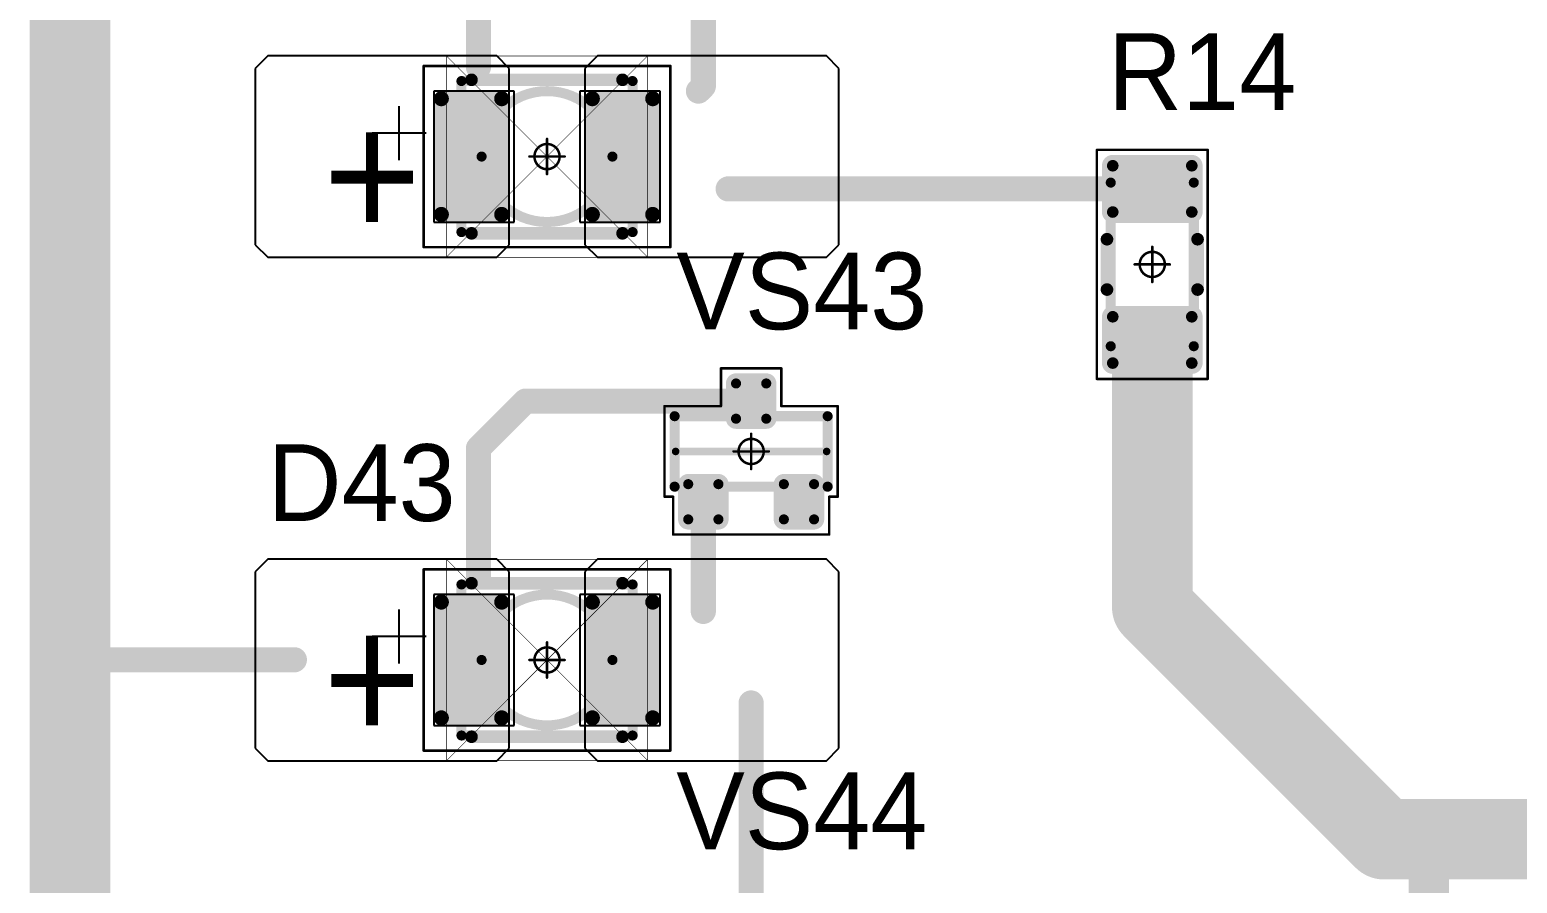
# Model space of a CAD drawing. Header units: millimetres. Extents: x 0 to 775, y 25 to 939.
# Drawn here: x 153.06 to 182.61, y 162.97 to 179.92 of the extents above; entities that cross this region are included whole.
import ezdxf

# ---------------------------------------------------------------- set-up
doc = ezdxf.new("R2010")
doc.units = ezdxf.units.MM
for name, color, linetype in [('Mechanical13', 56, 'Continuous'), ('Mechanical15', 56, 'Continuous'), ('Mechanical9', 56, 'Continuous'), ('TopLayer', 1, 'Continuous'), ('TopOverlay', 2, 'Continuous'), ('TopPaste', 8, 'Continuous'), ('TopSolder', 216, 'Continuous')]:
    doc.layers.add(name, color=color, linetype=linetype)

# ---------------------------------------------------------------- blocks, each defined once
blk = doc.blocks.new('SOT23_26')
at = {"layer": 'Mechanical13', "const_width": 0.1999996}
for points in [[(-0.7000011399999999, 1.52008078), (0.7000011399999999, 1.52008078)], [(-0.7000011399999999, 1.52008078), (-0.7000011399999999, -1.51991822)], [(0.7000011399999999, 1.52008078), (0.7000011399999999, -1.51991822)], [(-0.7000011399999999, -1.51991822), (0.7000011399999999, -1.51991822)]]:
    blk.add_lwpolyline(points, dxfattribs=at)
at = {"layer": 'Mechanical13', "const_width": 0.0999998}
for points in [[(-0.75000104, 1.52008078, 1), (-0.65000124, 1.52008078, 1)], [(-0.75000104, 1.52008078, 1), (-0.65000124, 1.52008078, 1)], [(0.65000124, 1.52008078, 1), (0.75000104, 1.52008078, 1)], [(0.65000124, 1.52008078, 1), (0.75000104, 1.52008078, 1)], [(-0.75000104, -1.51991822, 1), (-0.65000124, -1.51991822, 1)], [(-0.75000104, -1.51991822, 1), (-0.65000124, -1.51991822, 1)], [(0.65000124, -1.51991822, 1), (0.75000104, -1.51991822, 1)], [(0.65000124, -1.51991822, 1), (0.75000104, -1.51991822, 1)]]:
    blk.add_lwpolyline(points, format="xyb", close=True, dxfattribs=at)
at = {"layer": 'Mechanical15', "const_width": 0.0499999}
for points in [[(-1.64999924, 1.55008072), (-1.64999924, -1.54991816)], [(-1.64999924, 1.55008072), (-0.90000074, 1.55008072)], [(-0.90000074, 1.72008038), (-0.90000074, 1.55008072)], [(-0.90000074, 1.72008038), (0.90000074, 1.72008038)], [(0.90000074, 1.72008038), (0.90000074, 0.6000800799999999)], [(0.90000074, 0.6000800799999999), (1.64999924, 0.6000800799999999)], [(1.64999924, 0.6000800799999999), (1.64999924, -0.59991752)], [(0, 0.35007804), (0, -0.34991802)], [(-0.3499993, 8.128e-05), (0.3499993, 8.128e-05)], [(0.90000074, -0.59991752), (1.64999924, -0.59991752)], [(0.90000074, -0.59991752), (0.90000074, -1.71991782)], [(-1.64999924, -1.54991816), (-0.90000074, -1.54991816)], [(-0.90000074, -1.54991816), (-0.90000074, -1.71991782)], [(-0.90000074, -1.71991782), (0.90000074, -1.71991782)]]:
    blk.add_lwpolyline(points, dxfattribs=at)
at = {"layer": 'Mechanical15'}
for points, const_width in [([(-1.66249858, 1.55008072, 1), (-1.6374999, 1.55008072, 1)], 0.02499868), ([(-1.66249858, 1.55008072, 1), (-1.6374999, 1.55008072, 1)], 0.02499868), ([(-0.9125000799999999, 1.72008038, 1), (-0.8875014, 1.72008038, 1)], 0.02499868), ([(-0.9125000799999999, 1.72008038, 1), (-0.8875014, 1.72008038, 1)], 0.02499868), ([(-0.9125000799999999, 1.55008072, 1), (-0.8875014, 1.55008072, 1)], 0.02499868), ([(-0.9125000799999999, 1.55008072, 1), (-0.8875014, 1.55008072, 1)], 0.02499868), ([(0.8875014, 1.72008038, 1), (0.9125000799999999, 1.72008038, 1)], 0.02499868), ([(0.8875014, 1.72008038, 1), (0.9125000799999999, 1.72008038, 1)], 0.02499868), ([(0.8875014, 0.6000800799999999, 1), (0.9125000799999999, 0.6000800799999999, 1)], 0.02499868), ([(0.8875014, 0.6000800799999999, 1), (0.9125000799999999, 0.6000800799999999, 1)], 0.02499868), ([(1.6374999, 0.6000800799999999, 1), (1.66249858, 0.6000800799999999, 1)], 0.02499868), ([(1.6374999, 0.6000800799999999, 1), (1.66249858, 0.6000800799999999, 1)], 0.02499868), ([(-0.01249934, 0.35007804, 1), (0.01249934, 0.35007804, 1)], 0.02499868), ([(-0.36249864, 8.128e-05, 1), (-0.33749996, 8.128e-05, 1)], 0.02499868), ([(0.2499995, 8.382e-05, 1), (-0.2499995, 8.382e-05, 1)], 0.0499999), ([(-0.26249884, 8.382e-05, 1), (-0.23750016, 8.382e-05, 1)], 0.02499868), ([(0.23750016, 8.382e-05, 1), (0.26249884, 8.382e-05, 1)], 0.02499868), ([(0.33749996, 8.128e-05, 1), (0.36249864, 8.128e-05, 1)], 0.02499868), ([(-0.01249934, -0.34991802, 1), (0.01249934, -0.34991802, 1)], 0.02499868), ([(0.8875014, -0.59991752, 1), (0.9125000799999999, -0.59991752, 1)], 0.02499868), ([(0.8875014, -0.59991752, 1), (0.9125000799999999, -0.59991752, 1)], 0.02499868), ([(1.6374999, -0.59991752, 1), (1.66249858, -0.59991752, 1)], 0.02499868), ([(1.6374999, -0.59991752, 1), (1.66249858, -0.59991752, 1)], 0.02499868), ([(-1.66249858, -1.54991816, 1), (-1.6374999, -1.54991816, 1)], 0.02499868), ([(-1.66249858, -1.54991816, 1), (-1.6374999, -1.54991816, 1)], 0.02499868), ([(-0.9125000799999999, -1.54991816, 1), (-0.8875014, -1.54991816, 1)], 0.02499868), ([(-0.9125000799999999, -1.54991816, 1), (-0.8875014, -1.54991816, 1)], 0.02499868), ([(-0.9125000799999999, -1.71991782, 1), (-0.8875014, -1.71991782, 1)], 0.02499868), ([(-0.9125000799999999, -1.71991782, 1), (-0.8875014, -1.71991782, 1)], 0.02499868), ([(0.8875014, -1.71991782, 1), (0.9125000799999999, -1.71991782, 1)], 0.02499868), ([(0.8875014, -1.71991782, 1), (0.9125000799999999, -1.71991782, 1)], 0.02499868)]:
    blk.add_lwpolyline(points, format="xyb", close=True, dxfattribs=dict(at, const_width=const_width))
at = {"layer": 'TopLayer', "const_width": 0.0999998}
for points in [[(-1.39999974, 1.25008132, 1), (-1.29999994, 1.25008132, 1)], [(-0.7000011399999999, 1.25008132, 1), (-0.6000013399999999, 1.25008132, 1)], [(-1.39999974, 0.65008252, 1), (-1.29999994, 0.65008252, 1)], [(-0.7000011399999999, 0.65008252, 1), (-0.6000013399999999, 0.65008252, 1)], [(0.6000013399999999, 0.30008068, 1), (0.7000011399999999, 0.30008068, 1)], [(1.29999994, 0.30008068, 1), (1.39999974, 0.30008068, 1)], [(0.6000013399999999, -0.29991812, 1), (0.7000011399999999, -0.29991812, 1)], [(1.29999994, -0.29991812, 1), (1.39999974, -0.29991812, 1)], [(-1.39999974, -0.64991996, 1), (-1.29999994, -0.64991996, 1)], [(-0.7000011399999999, -0.64991996, 1), (-0.6000013399999999, -0.64991996, 1)], [(-1.39999974, -1.24991876, 1), (-1.29999994, -1.24991876, 1)], [(-0.7000011399999999, -1.24991876, 1), (-0.6000013399999999, -1.24991876, 1)]]:
    blk.add_lwpolyline(points, format="xyb", close=True, dxfattribs=at)
at = {"layer": 'TopLayer'}
for points in [[(-1.44999964, 1.25008132), (-1.44999964, 0.65008252), (-0.55000144, 1.25008132), (-0.55000144, 0.65008252)], [(-1.34999984, 1.35008112), (-1.34999984, 0.55008272), (-0.65000124, 1.35008112), (-0.65000124, 0.55008272)], [(0.55000144, 0.30008068), (0.55000144, -0.29991812), (1.44999964, 0.30008068), (1.44999964, -0.29991812)], [(0.65000124, 0.40008048), (0.65000124, -0.39991792), (1.34999984, 0.40008048), (1.34999984, -0.39991792)], [(-1.34999984, -0.54992016), (-1.34999984, -1.34991856), (-0.65000124, -0.54992016), (-0.65000124, -1.34991856)], [(-1.44999964, -0.64991996), (-1.44999964, -1.24991876), (-0.55000144, -0.64991996), (-0.55000144, -1.24991876)]]:
    blk.add_solid(points, dxfattribs=at)
at = {"layer": 'TopOverlay', "const_width": 0.1499997}
blk.add_lwpolyline([(0, 1.50000208), (0, -1.50000208)], dxfattribs=at)
at = {"layer": 'TopOverlay', "const_width": 0.07499858}
for points in [[(-0.03750056, 1.50000208, 1), (0.03750056, 1.50000208, 1)], [(-0.03750056, -1.50000208, 1), (0.03750056, -1.50000208, 1)]]:
    blk.add_lwpolyline(points, format="xyb", close=True, dxfattribs=at)
at = {"layer": 'TopPaste', "const_width": 0.07499858}
for points in [[(-1.38749786, 1.25008132, 1), (-1.31250182, 1.25008132, 1)], [(-0.68749926, 1.25008132, 1), (-0.61250322, 1.25008132, 1)], [(-1.38749786, 0.65008252, 1), (-1.31250182, 0.65008252, 1)], [(-0.68749926, 0.65008252, 1), (-0.61250322, 0.65008252, 1)], [(0.61250322, 0.30008068, 1), (0.68749926, 0.30008068, 1)], [(1.31250182, 0.30008068, 1), (1.38749786, 0.30008068, 1)], [(0.61250322, -0.29991812, 1), (0.68749926, -0.29991812, 1)], [(1.31250182, -0.29991812, 1), (1.38749786, -0.29991812, 1)], [(-1.38749786, -0.64991996, 1), (-1.31250182, -0.64991996, 1)], [(-0.68749926, -0.64991996, 1), (-0.61250322, -0.64991996, 1)], [(-1.38749786, -1.24991876, 1), (-1.31250182, -1.24991876, 1)], [(-0.68749926, -1.24991876, 1), (-0.61250322, -1.24991876, 1)]]:
    blk.add_lwpolyline(points, format="xyb", close=True, dxfattribs=at)
at = {"layer": 'TopPaste'}
for points in [[(-1.42499842, 1.25008132), (-1.42499842, 0.65008252), (-0.5750026599999999, 1.25008132), (-0.5750026599999999, 0.65008252)], [(-1.34999984, 1.3250799), (-1.34999984, 0.57508394), (-0.65000124, 1.3250799), (-0.65000124, 0.57508394)], [(0.5750026599999999, 0.30008068), (0.5750026599999999, -0.29991812), (1.42499842, 0.30008068), (1.42499842, -0.29991812)], [(0.65000124, 0.37507926), (0.65000124, -0.3749166999999999), (1.34999984, 0.37507926), (1.34999984, -0.3749166999999999)], [(-1.34999984, -0.57492138), (-1.34999984, -1.32491734), (-0.65000124, -0.57492138), (-0.65000124, -1.32491734)], [(-1.42499842, -0.64991996), (-1.42499842, -1.24991876), (-0.5750026599999999, -0.64991996), (-0.5750026599999999, -1.24991876)]]:
    blk.add_solid(points, dxfattribs=at)
at = {"layer": 'TopSolder', "const_width": 0.2015998}
for points in [[(-1.45079974, 1.25008132, 1), (-1.24919994, 1.25008132, 1)], [(-0.75080114, 1.25008132, 1), (-0.5492013399999999, 1.25008132, 1)], [(-1.45079974, 0.65008252, 1), (-1.24919994, 0.65008252, 1)], [(-0.75080114, 0.65008252, 1), (-0.5492013399999999, 0.65008252, 1)], [(0.5492013399999999, 0.30008068, 1), (0.75080114, 0.30008068, 1)], [(1.24919994, 0.30008068, 1), (1.45079974, 0.30008068, 1)], [(0.5492013399999999, -0.29991812, 1), (0.75080114, -0.29991812, 1)], [(1.24919994, -0.29991812, 1), (1.45079974, -0.29991812, 1)], [(-1.45079974, -0.64991996, 1), (-1.24919994, -0.64991996, 1)], [(-0.75080114, -0.64991996, 1), (-0.5492013399999999, -0.64991996, 1)], [(-1.45079974, -1.24991876, 1), (-1.24919994, -1.24991876, 1)], [(-0.75080114, -1.24991876, 1), (-0.5492013399999999, -1.24991876, 1)]]:
    blk.add_lwpolyline(points, format="xyb", close=True, dxfattribs=at)
at = {"layer": 'TopSolder'}
for points in [[(-1.55159964, 1.25008132), (-1.55159964, 0.65008252), (-0.4484014399999999, 1.25008132), (-0.4484014399999999, 0.65008252)], [(-1.34999984, 1.45168112), (-1.34999984, 0.44848272), (-0.65000124, 1.45168112), (-0.65000124, 0.44848272)], [(0.4484014399999999, 0.30008068), (0.4484014399999999, -0.29991812), (1.55159964, 0.30008068), (1.55159964, -0.29991812)], [(0.65000124, 0.50168048), (0.65000124, -0.50151792), (1.34999984, 0.50168048), (1.34999984, -0.50151792)], [(-1.34999984, -0.44832016), (-1.34999984, -1.45151856), (-0.65000124, -0.44832016), (-0.65000124, -1.45151856)], [(-1.55159964, -0.64991996), (-1.55159964, -1.24991876), (-0.4484014399999999, -0.64991996), (-0.4484014399999999, -1.24991876)]]:
    blk.add_solid(points, dxfattribs=at)
blk = doc.blocks.new('RC1206S_80')
at = {"layer": 'Mechanical13', "const_width": 0.1999996}
for points in [[(-1.62500056, 0.8249996199999998), (-1.62500056, -0.8249996199999998)], [(-1.62500056, 0.8249996199999998), (1.62500056, 0.8249996199999998)], [(1.62500056, 0.8249996199999998), (1.62500056, -0.8249996199999998)], [(-1.62500056, -0.8249996199999998), (1.62500056, -0.8249996199999998)]]:
    blk.add_lwpolyline(points, dxfattribs=at)
at = {"layer": 'Mechanical13', "const_width": 0.0999998}
for points in [[(-1.67500046, 0.8249996199999998, 1), (-1.57500066, 0.8249996199999998, 1)], [(-1.67500046, 0.8249996199999998, 1), (-1.57500066, 0.8249996199999998, 1)], [(1.57500066, 0.8249996199999998, 1), (1.67500046, 0.8249996199999998, 1)], [(1.57500066, 0.8249996199999998, 1), (1.67500046, 0.8249996199999998, 1)], [(-1.67500046, -0.8249996199999998, 1), (-1.57500066, -0.8249996199999998, 1)], [(-1.67500046, -0.8249996199999998, 1), (-1.57500066, -0.8249996199999998, 1)], [(1.57500066, -0.8249996199999998, 1), (1.67500046, -0.8249996199999998, 1)], [(1.57500066, -0.8249996199999998, 1), (1.67500046, -0.8249996199999998, 1)]]:
    blk.add_lwpolyline(points, format="xyb", close=True, dxfattribs=at)
at = {"layer": 'Mechanical15', "const_width": 0.0499999}
for points in [[(-2.27499926, 1.10000034), (-2.27499926, -1.10000034)], [(-2.27499926, 1.10000034), (2.27499926, 1.10000034)], [(2.27499926, 1.10000034), (2.27499926, -1.10000034)], [(0, 0.3499993), (0, -0.3499993)], [(-0.3499993, 0), (0.3499993, 0)], [(-2.27499926, -1.10000034), (2.27499926, -1.10000034)]]:
    blk.add_lwpolyline(points, dxfattribs=at)
at = {"layer": 'Mechanical15'}
for points, const_width in [([(-2.2874986, 1.10000034, 1), (-2.26249992, 1.10000034, 1)], 0.02499868), ([(-2.2874986, 1.10000034, 1), (-2.26249992, 1.10000034, 1)], 0.02499868), ([(2.26249992, 1.10000034, 1), (2.2874986, 1.10000034, 1)], 0.02499868), ([(2.26249992, 1.10000034, 1), (2.2874986, 1.10000034, 1)], 0.02499868), ([(-0.01249934, 0.3499993, 1), (0.01249934, 0.3499993, 1)], 0.02499868), ([(-0.36249864, 0, 1), (-0.33749996, 0, 1)], 0.02499868), ([(0.2499995, 0, 1), (-0.2499995, 0, 1)], 0.0499999), ([(-0.26249884, 0, 1), (-0.23750016, 0, 1)], 0.02499868), ([(0.23750016, 0, 1), (0.26249884, 0, 1)], 0.02499868), ([(0.33749996, 0, 1), (0.36249864, 0, 1)], 0.02499868), ([(-0.01249934, -0.3499993, 1), (0.01249934, -0.3499993, 1)], 0.02499868), ([(-2.2874986, -1.10000034, 1), (-2.26249992, -1.10000034, 1)], 0.02499868), ([(-2.2874986, -1.10000034, 1), (-2.26249992, -1.10000034, 1)], 0.02499868), ([(2.26249992, -1.10000034, 1), (2.2874986, -1.10000034, 1)], 0.02499868), ([(2.26249992, -1.10000034, 1), (2.2874986, -1.10000034, 1)], 0.02499868)]:
    blk.add_lwpolyline(points, format="xyb", close=True, dxfattribs=dict(at, const_width=const_width))
at = {"layer": 'TopLayer', "const_width": 0.11500104}
for points in [[(-2.01750168, 0.78499716, 1), (-1.90250064, 0.78499716, 1)], [(-1.09750352, 0.78499716, 1), (-0.98250248, 0.78499716, 1)], [(0.98250248, 0.78499716, 1), (1.09750352, 0.78499716, 1)], [(1.90250064, 0.78499716, 1), (2.01750168, 0.78499716, 1)], [(-2.01750168, -0.78499716, 1), (-1.90250064, -0.78499716, 1)], [(-1.09750352, -0.78499716, 1), (-0.98250248, -0.78499716, 1)], [(0.98250248, -0.78499716, 1), (1.09750352, -0.78499716, 1)], [(1.90250064, -0.78499716, 1), (2.01750168, -0.78499716, 1)]]:
    blk.add_lwpolyline(points, format="xyb", close=True, dxfattribs=at)
at = {"layer": 'TopLayer'}
for points in [[(-1.96000116, -0.8999982), (-1.040003, -0.8999982), (-1.96000116, 0.8999982), (-1.040003, 0.8999982)], [(1.040003, -0.8999982), (1.96000116, -0.8999982), (1.040003, 0.8999982), (1.96000116, 0.8999982)], [(-2.0750022, -0.78499716), (-0.92500196, -0.78499716), (-2.0750022, 0.78499716), (-0.92500196, 0.78499716)], [(0.92500196, -0.78499716), (2.0750022, -0.78499716), (0.92500196, 0.78499716), (2.0750022, 0.78499716)]]:
    blk.add_solid(points, dxfattribs=at)
at = {"layer": 'TopOverlay', "const_width": 0.2499995}
for points in [[(-0.499999, 0.90000074), (0.499999, 0.90000074)], [(-0.499999, -0.90000074), (0.499999, -0.90000074)]]:
    blk.add_lwpolyline(points, dxfattribs=at)
at = {"layer": 'TopOverlay', "const_width": 0.12499848}
for points in [[(-0.56249824, 0.90000074, 1), (-0.43749976, 0.90000074, 1)], [(0.43749976, 0.90000074, 1), (0.56249824, 0.90000074, 1)], [(-0.56249824, -0.90000074, 1), (-0.43749976, -0.90000074, 1)], [(0.43749976, -0.90000074, 1), (0.56249824, -0.90000074, 1)]]:
    blk.add_lwpolyline(points, format="xyb", close=True, dxfattribs=at)
at = {"layer": 'TopPaste', "const_width": 0.08999982}
for points in [[(-2.0049998, 0.78499716, 1), (-1.91500252, 0.78499716, 1)], [(-1.08500164, 0.78499716, 1), (-0.9950043599999999, 0.78499716, 1)], [(0.9950043599999999, 0.78499716, 1), (1.08500164, 0.78499716, 1)], [(1.91500252, 0.78499716, 1), (2.0049998, 0.78499716, 1)], [(-2.0049998, -0.78499716, 1), (-1.91500252, -0.78499716, 1)], [(-1.08500164, -0.78499716, 1), (-0.9950043599999999, -0.78499716, 1)], [(0.9950043599999999, -0.78499716, 1), (1.08500164, -0.78499716, 1)], [(1.91500252, -0.78499716, 1), (2.0049998, -0.78499716, 1)]]:
    blk.add_lwpolyline(points, format="xyb", close=True, dxfattribs=at)
at = {"layer": 'TopPaste'}
for points in [[(-2.05000098, -0.78499716), (-0.9500031800000001, -0.78499716), (-2.05000098, 0.78499716), (-0.9500031800000001, 0.78499716)], [(-1.96000116, -0.8749969799999999), (-1.040003, -0.8749969799999999), (-1.96000116, 0.8749969799999999), (-1.040003, 0.8749969799999999)], [(0.9500031800000001, -0.78499716), (2.05000098, -0.78499716), (0.9500031800000001, 0.78499716), (2.05000098, 0.78499716)], [(1.040003, -0.8749969799999999), (1.96000116, -0.8749969799999999), (1.040003, 0.8749969799999999), (1.96000116, 0.8749969799999999)]]:
    blk.add_solid(points, dxfattribs=at)
at = {"layer": 'TopSolder', "const_width": 0.21500084}
for points in [[(-2.06750158, 0.78499716, 1), (-1.85250074, 0.78499716, 1)], [(-1.14750342, 0.78499716, 1), (-0.93250258, 0.78499716, 1)], [(0.93250258, 0.78499716, 1), (1.14750342, 0.78499716, 1)], [(1.85250074, 0.78499716, 1), (2.06750158, 0.78499716, 1)], [(-2.06750158, -0.78499716, 1), (-1.85250074, -0.78499716, 1)], [(-1.14750342, -0.78499716, 1), (-0.93250258, -0.78499716, 1)], [(0.93250258, -0.78499716, 1), (1.14750342, -0.78499716, 1)], [(1.85250074, -0.78499716, 1), (2.06750158, -0.78499716, 1)]]:
    blk.add_lwpolyline(points, format="xyb", close=True, dxfattribs=at)
at = {"layer": 'TopSolder'}
for points in [[(-1.96000116, -0.999998), (-1.040003, -0.999998), (-1.96000116, 0.999998), (-1.040003, 0.999998)], [(1.040003, -0.999998), (1.96000116, -0.999998), (1.040003, 0.999998), (1.96000116, 0.999998)], [(-2.175002, -0.78499716), (-0.8250021599999999, -0.78499716), (-2.175002, 0.78499716), (-0.8250021599999999, 0.78499716)], [(0.8250021599999999, -0.78499716), (2.175002, -0.78499716), (0.8250021599999999, 0.78499716), (2.175002, 0.78499716)]]:
    blk.add_solid(points, dxfattribs=at)
blk = doc.blocks.new('T66G_119')
at = {"layer": 'Mechanical13'}
for p, q in [((2.93559992, 0.07119874), (2.93559992, -1.00000054)), ((2.40000028, -0.4644009), (3.47119956, -0.4644009))]:
    blk.add_line(p, q, dxfattribs=at)
at = {"layer": 'Mechanical13', "const_width": 0.1999996}
for points in [[(-1.69999914, 1.49999954), (-1.69999914, -1.49999954)], [(1.69999914, 1.49999954), (-1.69999914, 1.49999954)], [(1.69999914, 1.49999954), (1.69999914, -1.49999954)], [(1.69999914, -1.49999954), (-1.69999914, -1.49999954)]]:
    blk.add_lwpolyline(points, dxfattribs=at)
at = {"layer": 'Mechanical13'}
for points, const_width in [([(-1.74999904, 1.49999954, 1), (-1.64999924, 1.49999954, 1)], 0.0999998), ([(-1.74999904, 1.49999954, 1), (-1.64999924, 1.49999954, 1)], 0.0999998), ([(1.64999924, 1.49999954, 1), (1.74999904, 1.49999954, 1)], 0.0999998), ([(1.64999924, 1.49999954, 1), (1.74999904, 1.49999954, 1)], 0.0999998), ([(1.29999994, 0, 1), (-1.29999994, 0, 1)], 0.1999996), ([(-1.34999984, 0, 1), (-1.25000004, 0, 1)], 0.0999998), ([(1.25000004, 0, 1), (1.34999984, 0, 1)], 0.0999998), ([(-1.74999904, -1.49999954, 1), (-1.64999924, -1.49999954, 1)], 0.0999998), ([(-1.74999904, -1.49999954, 1), (-1.64999924, -1.49999954, 1)], 0.0999998), ([(1.64999924, -1.49999954, 1), (1.74999904, -1.49999954, 1)], 0.0999998), ([(1.64999924, -1.49999954, 1), (1.74999904, -1.49999954, 1)], 0.0999998)]:
    blk.add_lwpolyline(points, format="xyb", close=True, dxfattribs=dict(at, const_width=const_width))
at = {"layer": 'Mechanical15', "const_width": 0.0499999}
for points in [[(2.45000018, 1.79999894), (-2.45000018, 1.79999894)], [(-2.45000018, 1.79999894), (-2.45000018, -1.79999894)], [(2.45000018, 1.79999894), (2.45000018, -1.79999894)], [(0, 0.3499993), (0, -0.3499993)], [(0.3499993, 0), (-0.3499993, 0)], [(2.45000018, -1.79999894), (-2.45000018, -1.79999894)]]:
    blk.add_lwpolyline(points, dxfattribs=at)
at = {"layer": 'Mechanical15'}
for points, const_width in [([(-2.46249952, 1.79999894, 1), (-2.43750084, 1.79999894, 1)], 0.02499868), ([(-2.46249952, 1.79999894, 1), (-2.43750084, 1.79999894, 1)], 0.02499868), ([(2.43750084, 1.79999894, 1), (2.46249952, 1.79999894, 1)], 0.02499868), ([(2.43750084, 1.79999894, 1), (2.46249952, 1.79999894, 1)], 0.02499868), ([(-0.01249934, 0.3499993, 1), (0.01249934, 0.3499993, 1)], 0.02499868), ([(-0.36249864, 0, 1), (-0.33749996, 0, 1)], 0.02499868), ([(0.2499995, 0, 1), (-0.2499995, 0, 1)], 0.0499999), ([(-0.26249884, 0, 1), (-0.23750016, 0, 1)], 0.02499868), ([(0.23750016, 0, 1), (0.26249884, 0, 1)], 0.02499868), ([(0.33749996, 0, 1), (0.36249864, 0, 1)], 0.02499868), ([(-0.01249934, -0.3499993, 1), (0.01249934, -0.3499993, 1)], 0.02499868), ([(-2.46249952, -1.79999894, 1), (-2.43750084, -1.79999894, 1)], 0.02499868), ([(-2.46249952, -1.79999894, 1), (-2.43750084, -1.79999894, 1)], 0.02499868), ([(2.43750084, -1.79999894, 1), (2.46249952, -1.79999894, 1)], 0.02499868), ([(2.43750084, -1.79999894, 1), (2.46249952, -1.79999894, 1)], 0.02499868)]:
    blk.add_lwpolyline(points, format="xyb", close=True, dxfattribs=dict(at, const_width=const_width))
at = {"layer": 'TopLayer'}
for p, q in [((-5.549999059999999, 2.00000108), (-5.8000011, 1.74999904)), ((-1.00000054, 2.00000108), (-5.549999059999999, 2.00000108)), ((-0.75000104, 1.74999904), (-1.00000054, 2.00000108)), ((1.00000054, 2.00000108), (0.75000104, 1.74999904)), ((5.549999059999999, 2.00000108), (1.00000054, 2.00000108)), ((5.8000011, 1.74999904), (5.549999059999999, 2.00000108)), ((-5.8000011, 1.74999904), (-5.8000011, -1.74999904)), ((-0.75000104, -1.74999904), (-0.75000104, 1.74999904)), ((0.75000104, 1.74999904), (0.75000104, -1.74999904)), ((5.8000011, -1.74999904), (5.8000011, 1.74999904)), ((-5.8000011, -1.74999904), (-5.549999059999999, -2.00000108)), ((-1.00000054, -2.00000108), (-0.75000104, -1.74999904)), ((0.75000104, -1.74999904), (1.00000054, -2.00000108)), ((5.549999059999999, -2.00000108), (5.8000011, -1.74999904)), ((-5.549999059999999, -2.00000108), (-1.00000054, -2.00000108)), ((1.00000054, -2.00000108), (5.549999059999999, -2.00000108))]:
    blk.add_line(p, q, dxfattribs=at)
at = {"layer": 'TopLayer', "const_width": 0.1499997}
for points in [[(-2.17499946, 1.15000024, 1), (-2.0250023, 1.15000024, 1)], [(-0.97500186, 1.15000024, 1), (-0.8250047, 1.15000024, 1)], [(0.8250047, 1.15000024, 1), (0.97500186, 1.15000024, 1)], [(2.0250023, 1.15000024, 1), (2.17499946, 1.15000024, 1)], [(-2.17499946, -1.15000024, 1), (-2.0250023, -1.15000024, 1)], [(-0.97500186, -1.15000024, 1), (-0.8250047, -1.15000024, 1)], [(0.8250047, -1.15000024, 1), (0.97500186, -1.15000024, 1)], [(2.0250023, -1.15000024, 1), (2.17499946, -1.15000024, 1)]]:
    blk.add_lwpolyline(points, format="xyb", close=True, dxfattribs=at)
at = {"layer": 'TopLayer'}
for points in [[(-0.9000032799999999, 1.29999994), (-2.10000088, 1.29999994), (-0.9000032799999999, -1.29999994), (-2.10000088, -1.29999994)], [(2.10000088, 1.29999994), (0.9000032799999999, 1.29999994), (2.10000088, -1.29999994), (0.9000032799999999, -1.29999994)], [(-0.75000358, 1.15000024), (-2.25000058, 1.15000024), (-0.75000358, -1.15000024), (-2.25000058, -1.15000024)], [(2.25000058, 1.15000024), (0.75000358, 1.15000024), (2.25000058, -1.15000024), (0.75000358, -1.15000024)]]:
    blk.add_solid(points, dxfattribs=at)
at = {"layer": 'TopOverlay', "const_width": 0.2499995}
for points in [[(1.49999954, 1.52500076), (-1.49999954, 1.52500076)], [(1.49999954, -1.52500076), (-1.49999954, -1.52500076)]]:
    blk.add_lwpolyline(points, dxfattribs=at)
at = {"layer": 'TopOverlay', "const_width": 0.12499848}
for points in [[(-1.56249878, 1.52500076, 1), (-1.4375003, 1.52500076, 1)], [(1.4375003, 1.52500076, 1), (1.56249878, 1.52500076, 1)], [(-1.56249878, -1.52500076, 1), (-1.4375003, -1.52500076, 1)], [(1.4375003, -1.52500076, 1), (1.56249878, -1.52500076, 1)]]:
    blk.add_lwpolyline(points, format="xyb", close=True, dxfattribs=at)
at = {"layer": 'TopPaste', "const_width": 0.12499848}
for points in [[(-2.16250012, 1.15000024, 1), (-2.03750164, 1.15000024, 1)], [(-0.9625025199999999, 1.15000024, 1), (-0.8375040399999999, 1.15000024, 1)], [(0.8375040399999999, 1.15000024, 1), (0.9625025199999999, 1.15000024, 1)], [(2.03750164, 1.15000024, 1), (2.16250012, 1.15000024, 1)], [(-2.16250012, -1.15000024, 1), (-2.03750164, -1.15000024, 1)], [(-0.9625025199999999, -1.15000024, 1), (-0.8375040399999999, -1.15000024, 1)], [(0.8375040399999999, -1.15000024, 1), (0.9625025199999999, -1.15000024, 1)], [(2.03750164, -1.15000024, 1), (2.16250012, -1.15000024, 1)]]:
    blk.add_lwpolyline(points, format="xyb", close=True, dxfattribs=at)
at = {"layer": 'TopPaste'}
for points in [[(-0.9000032799999999, 1.27499872), (-2.10000088, 1.27499872), (-0.9000032799999999, -1.27499872), (-2.10000088, -1.27499872)], [(2.10000088, 1.27499872), (0.9000032799999999, 1.27499872), (2.10000088, -1.27499872), (0.9000032799999999, -1.27499872)], [(-0.7750047999999999, 1.15000024), (-2.22499936, 1.15000024), (-0.7750047999999999, -1.15000024), (-2.22499936, -1.15000024)], [(2.22499936, 1.15000024), (0.7750047999999999, 1.15000024), (2.22499936, -1.15000024), (0.7750047999999999, -1.15000024)]]:
    blk.add_solid(points, dxfattribs=at)
at = {"layer": 'TopSolder'}
for p, q in [((-2.25000058, 1.29999994), (-2.25000058, -1.29999994)), ((-0.65000124, 1.29999994), (-2.25000058, 1.29999994)), ((-0.65000124, -1.29999994), (-0.65000124, 1.29999994)), ((0.65000124, 1.29999994), (0.65000124, -1.29999994)), ((2.25000058, 1.29999994), (0.65000124, 1.29999994)), ((2.25000058, -1.29999994), (2.25000058, 1.29999994)), ((-2.25000058, -1.29999994), (-0.65000124, -1.29999994)), ((0.65000124, -1.29999994), (2.25000058, -1.29999994))]:
    blk.add_line(p, q, dxfattribs=at)
at = {"layer": 'TopOverlay'}
blk.add_text('+', height=2.50000008, dxfattribs=at).set_placement((2.50000008, -0.8000009399999999))
blk = doc.blocks.new('T66G_120')
at = {"layer": 'Mechanical13'}
for p, q in [((2.93559992, 0.07119874), (2.93559992, -1.00000054)), ((2.40000028, -0.4644009), (3.47119956, -0.4644009))]:
    blk.add_line(p, q, dxfattribs=at)
at = {"layer": 'Mechanical13', "const_width": 0.1999996}
for points in [[(-1.69999914, 1.49999954), (-1.69999914, -1.49999954)], [(1.69999914, 1.49999954), (-1.69999914, 1.49999954)], [(1.69999914, 1.49999954), (1.69999914, -1.49999954)], [(1.69999914, -1.49999954), (-1.69999914, -1.49999954)]]:
    blk.add_lwpolyline(points, dxfattribs=at)
at = {"layer": 'Mechanical13'}
for points, const_width in [([(-1.74999904, 1.49999954, 1), (-1.64999924, 1.49999954, 1)], 0.0999998), ([(-1.74999904, 1.49999954, 1), (-1.64999924, 1.49999954, 1)], 0.0999998), ([(1.64999924, 1.49999954, 1), (1.74999904, 1.49999954, 1)], 0.0999998), ([(1.64999924, 1.49999954, 1), (1.74999904, 1.49999954, 1)], 0.0999998), ([(1.29999994, 0, 1), (-1.29999994, 0, 1)], 0.1999996), ([(-1.34999984, 0, 1), (-1.25000004, 0, 1)], 0.0999998), ([(1.25000004, 0, 1), (1.34999984, 0, 1)], 0.0999998), ([(-1.74999904, -1.49999954, 1), (-1.64999924, -1.49999954, 1)], 0.0999998), ([(-1.74999904, -1.49999954, 1), (-1.64999924, -1.49999954, 1)], 0.0999998), ([(1.64999924, -1.49999954, 1), (1.74999904, -1.49999954, 1)], 0.0999998), ([(1.64999924, -1.49999954, 1), (1.74999904, -1.49999954, 1)], 0.0999998)]:
    blk.add_lwpolyline(points, format="xyb", close=True, dxfattribs=dict(at, const_width=const_width))
at = {"layer": 'Mechanical15', "const_width": 0.0499999}
for points in [[(2.45000018, 1.79999894), (-2.45000018, 1.79999894)], [(-2.45000018, 1.79999894), (-2.45000018, -1.79999894)], [(2.45000018, 1.79999894), (2.45000018, -1.79999894)], [(0, 0.3499993), (0, -0.3499993)], [(0.3499993, 0), (-0.3499993, 0)], [(2.45000018, -1.79999894), (-2.45000018, -1.79999894)]]:
    blk.add_lwpolyline(points, dxfattribs=at)
at = {"layer": 'Mechanical15'}
for points, const_width in [([(-2.46249952, 1.79999894, 1), (-2.43750084, 1.79999894, 1)], 0.02499868), ([(-2.46249952, 1.79999894, 1), (-2.43750084, 1.79999894, 1)], 0.02499868), ([(2.43750084, 1.79999894, 1), (2.46249952, 1.79999894, 1)], 0.02499868), ([(2.43750084, 1.79999894, 1), (2.46249952, 1.79999894, 1)], 0.02499868), ([(-0.01249934, 0.3499993, 1), (0.01249934, 0.3499993, 1)], 0.02499868), ([(-0.36249864, 0, 1), (-0.33749996, 0, 1)], 0.02499868), ([(0.2499995, 0, 1), (-0.2499995, 0, 1)], 0.0499999), ([(-0.26249884, 0, 1), (-0.23750016, 0, 1)], 0.02499868), ([(0.23750016, 0, 1), (0.26249884, 0, 1)], 0.02499868), ([(0.33749996, 0, 1), (0.36249864, 0, 1)], 0.02499868), ([(-0.01249934, -0.3499993, 1), (0.01249934, -0.3499993, 1)], 0.02499868), ([(-2.46249952, -1.79999894, 1), (-2.43750084, -1.79999894, 1)], 0.02499868), ([(-2.46249952, -1.79999894, 1), (-2.43750084, -1.79999894, 1)], 0.02499868), ([(2.43750084, -1.79999894, 1), (2.46249952, -1.79999894, 1)], 0.02499868), ([(2.43750084, -1.79999894, 1), (2.46249952, -1.79999894, 1)], 0.02499868)]:
    blk.add_lwpolyline(points, format="xyb", close=True, dxfattribs=dict(at, const_width=const_width))
at = {"layer": 'TopLayer'}
for p, q in [((-5.549999059999999, 2.00000108), (-5.8000011, 1.74999904)), ((-1.00000054, 2.00000108), (-5.549999059999999, 2.00000108)), ((-0.75000104, 1.74999904), (-1.00000054, 2.00000108)), ((1.00000054, 2.00000108), (0.75000104, 1.74999904)), ((5.549999059999999, 2.00000108), (1.00000054, 2.00000108)), ((5.8000011, 1.74999904), (5.549999059999999, 2.00000108)), ((-5.8000011, 1.74999904), (-5.8000011, -1.74999904)), ((-0.75000104, -1.74999904), (-0.75000104, 1.74999904)), ((0.75000104, 1.74999904), (0.75000104, -1.74999904)), ((5.8000011, -1.74999904), (5.8000011, 1.74999904)), ((-5.8000011, -1.74999904), (-5.549999059999999, -2.00000108)), ((-1.00000054, -2.00000108), (-0.75000104, -1.74999904)), ((0.75000104, -1.74999904), (1.00000054, -2.00000108)), ((5.549999059999999, -2.00000108), (5.8000011, -1.74999904)), ((-5.549999059999999, -2.00000108), (-1.00000054, -2.00000108)), ((1.00000054, -2.00000108), (5.549999059999999, -2.00000108))]:
    blk.add_line(p, q, dxfattribs=at)
at = {"layer": 'TopLayer', "const_width": 0.1499997}
for points in [[(-2.17499946, 1.15000024, 1), (-2.0250023, 1.15000024, 1)], [(-0.97500186, 1.15000024, 1), (-0.8250047, 1.15000024, 1)], [(0.8250047, 1.15000024, 1), (0.97500186, 1.15000024, 1)], [(2.0250023, 1.15000024, 1), (2.17499946, 1.15000024, 1)], [(-2.17499946, -1.15000024, 1), (-2.0250023, -1.15000024, 1)], [(-0.97500186, -1.15000024, 1), (-0.8250047, -1.15000024, 1)], [(0.8250047, -1.15000024, 1), (0.97500186, -1.15000024, 1)], [(2.0250023, -1.15000024, 1), (2.17499946, -1.15000024, 1)]]:
    blk.add_lwpolyline(points, format="xyb", close=True, dxfattribs=at)
at = {"layer": 'TopLayer'}
for points in [[(-0.9000032799999999, 1.29999994), (-2.10000088, 1.29999994), (-0.9000032799999999, -1.29999994), (-2.10000088, -1.29999994)], [(2.10000088, 1.29999994), (0.9000032799999999, 1.29999994), (2.10000088, -1.29999994), (0.9000032799999999, -1.29999994)], [(-0.75000358, 1.15000024), (-2.25000058, 1.15000024), (-0.75000358, -1.15000024), (-2.25000058, -1.15000024)], [(2.25000058, 1.15000024), (0.75000358, 1.15000024), (2.25000058, -1.15000024), (0.75000358, -1.15000024)]]:
    blk.add_solid(points, dxfattribs=at)
at = {"layer": 'TopOverlay', "const_width": 0.2499995}
for points in [[(1.49999954, 1.52500076), (-1.49999954, 1.52500076)], [(1.49999954, -1.52500076), (-1.49999954, -1.52500076)]]:
    blk.add_lwpolyline(points, dxfattribs=at)
at = {"layer": 'TopOverlay', "const_width": 0.12499848}
for points in [[(-1.56249878, 1.52500076, 1), (-1.4375003, 1.52500076, 1)], [(1.4375003, 1.52500076, 1), (1.56249878, 1.52500076, 1)], [(-1.56249878, -1.52500076, 1), (-1.4375003, -1.52500076, 1)], [(1.4375003, -1.52500076, 1), (1.56249878, -1.52500076, 1)]]:
    blk.add_lwpolyline(points, format="xyb", close=True, dxfattribs=at)
at = {"layer": 'TopPaste', "const_width": 0.12499848}
for points in [[(-2.16250012, 1.15000024, 1), (-2.03750164, 1.15000024, 1)], [(-0.9625025199999999, 1.15000024, 1), (-0.8375040399999999, 1.15000024, 1)], [(0.8375040399999999, 1.15000024, 1), (0.9625025199999999, 1.15000024, 1)], [(2.03750164, 1.15000024, 1), (2.16250012, 1.15000024, 1)], [(-2.16250012, -1.15000024, 1), (-2.03750164, -1.15000024, 1)], [(-0.9625025199999999, -1.15000024, 1), (-0.8375040399999999, -1.15000024, 1)], [(0.8375040399999999, -1.15000024, 1), (0.9625025199999999, -1.15000024, 1)], [(2.03750164, -1.15000024, 1), (2.16250012, -1.15000024, 1)]]:
    blk.add_lwpolyline(points, format="xyb", close=True, dxfattribs=at)
at = {"layer": 'TopPaste'}
for points in [[(-0.9000032799999999, 1.27499872), (-2.10000088, 1.27499872), (-0.9000032799999999, -1.27499872), (-2.10000088, -1.27499872)], [(2.10000088, 1.27499872), (0.9000032799999999, 1.27499872), (2.10000088, -1.27499872), (0.9000032799999999, -1.27499872)], [(-0.7750047999999999, 1.15000024), (-2.22499936, 1.15000024), (-0.7750047999999999, -1.15000024), (-2.22499936, -1.15000024)], [(2.22499936, 1.15000024), (0.7750047999999999, 1.15000024), (2.22499936, -1.15000024), (0.7750047999999999, -1.15000024)]]:
    blk.add_solid(points, dxfattribs=at)
at = {"layer": 'TopSolder'}
for p, q in [((-2.25000058, 1.29999994), (-2.25000058, -1.29999994)), ((-0.65000124, 1.29999994), (-2.25000058, 1.29999994)), ((-0.65000124, -1.29999994), (-0.65000124, 1.29999994)), ((0.65000124, 1.29999994), (0.65000124, -1.29999994)), ((2.25000058, 1.29999994), (0.65000124, 1.29999994)), ((2.25000058, -1.29999994), (2.25000058, 1.29999994)), ((-2.25000058, -1.29999994), (-0.65000124, -1.29999994)), ((0.65000124, -1.29999994), (2.25000058, -1.29999994))]:
    blk.add_line(p, q, dxfattribs=at)
at = {"layer": 'TopOverlay'}
blk.add_text('+', height=2.50000008, dxfattribs=at).set_placement((2.50000008, -0.8000009399999999))

msp = doc.modelspace()

# ---------------------------------------------------------------- linework, layer by layer
at = {"layer": 'Mechanical9'}
for points, const_width in [([(161.33268216, 179.400073), (165.33268178, 179.400073)], 0.0127), ([(161.33268216, 175.40007338), (161.33268216, 179.400073)], 0.0127), ([(161.33268216, 175.40007338), (165.33268178, 179.400073)], 0.009999979999999999), ([(161.33268216, 179.400073), (165.33268178, 175.40007338)], 0.009999979999999999), ([(165.33268178, 175.40007338), (165.33268178, 179.400073)], 0.0127), ([(161.33268216, 175.40007338), (165.33268178, 175.40007338)], 0.0127), ([(161.33268216, 169.40007268), (165.33268178, 169.40007268)], 0.0127), ([(161.33268216, 165.40007306), (161.33268216, 169.40007268)], 0.0127), ([(161.33268216, 165.40007306), (165.33268178, 169.40007268)], 0.009999979999999999), ([(161.33268216, 169.40007268), (165.33268178, 165.40007306)], 0.009999979999999999), ([(165.33268178, 165.40007306), (165.33268178, 169.40007268)], 0.0127), ([(161.33268216, 165.40007306), (165.33268178, 165.40007306)], 0.0127)]:
    msp.add_lwpolyline(points, dxfattribs=dict(at, const_width=const_width))
for points, const_width in [([(161.32950716, 179.400073, 1), (161.33585716, 179.400073, 1)], 0.00635), ([(161.32950716, 179.400073, 1), (161.33585716, 179.400073, 1)], 0.00635), ([(161.3301828, 179.400073, 1), (161.33518152, 179.400073, 1)], 0.00499872), ([(165.32950678, 179.400073, 1), (165.33585678, 179.400073, 1)], 0.00635), ([(165.32950678, 179.400073, 1), (165.33585678, 179.400073, 1)], 0.00635), ([(165.33018242, 179.400073, 1), (165.33518114, 179.400073, 1)], 0.00499872), ([(161.32950716, 175.40007338, 1), (161.33585716, 175.40007338, 1)], 0.00635), ([(161.32950716, 175.40007338, 1), (161.33585716, 175.40007338, 1)], 0.00635), ([(161.3301828, 175.40007338, 1), (161.33518152, 175.40007338, 1)], 0.00499872), ([(165.32950678, 175.40007338, 1), (165.33585678, 175.40007338, 1)], 0.00635), ([(165.32950678, 175.40007338, 1), (165.33585678, 175.40007338, 1)], 0.00635), ([(165.33018242, 175.40007338, 1), (165.33518114, 175.40007338, 1)], 0.00499872), ([(161.32950716, 169.40007268, 1), (161.33585716, 169.40007268, 1)], 0.00635), ([(161.32950716, 169.40007268, 1), (161.33585716, 169.40007268, 1)], 0.00635), ([(161.3301828, 169.40007268, 1), (161.33518152, 169.40007268, 1)], 0.00499872), ([(165.32950678, 169.40007268, 1), (165.33585678, 169.40007268, 1)], 0.00635), ([(165.32950678, 169.40007268, 1), (165.33585678, 169.40007268, 1)], 0.00635), ([(165.33018242, 169.40007268, 1), (165.33518114, 169.40007268, 1)], 0.00499872), ([(161.32950716, 165.40007306, 1), (161.33585716, 165.40007306, 1)], 0.00635), ([(161.32950716, 165.40007306, 1), (161.33585716, 165.40007306, 1)], 0.00635), ([(161.3301828, 165.40007306, 1), (161.33518152, 165.40007306, 1)], 0.00499872), ([(165.32950678, 165.40007306, 1), (165.33585678, 165.40007306, 1)], 0.00635), ([(165.32950678, 165.40007306, 1), (165.33585678, 165.40007306, 1)], 0.00635), ([(165.33018242, 165.40007306, 1), (165.33518114, 165.40007306, 1)], 0.00499872)]:
    msp.add_lwpolyline(points, format="xyb", close=True, dxfattribs=dict(at, const_width=const_width))
at = {"layer": 'TopLayer'}
for points, const_width in [([(153.8559788, 167.30753432), (153.8559788, 188.17953728)], 1.59999934), ([(161.97114672, 179.17811764), (161.97114672, 181.72240008)], 0.499999), ([(166.43768592, 178.79727512), (166.43768592, 180.65864554)], 0.499999), ([(166.34115576, 178.70074496), (166.43768592, 178.79727512)], 0.499999), ([(166.93161432, 176.75801072), (175.35700768, 176.75801072)], 0.499999), ([(175.35700768, 168.44552544), (175.35700768, 173.39732656)], 1.59999934), ([(161.97114672, 171.6066164), (162.90739326, 172.54286294)], 0.499999), ([(162.90739326, 172.54286294), (167.38768656, 172.54286294)], 0.499999), ([(161.97114672, 169.06233396), (161.97114672, 171.6066164)], 0.499999), ([(166.43768592, 168.3651192), (166.43768592, 170.54286186)], 0.499999), ([(175.35700768, 168.44552544), (179.96253314, 163.83999998)], 1.59999934), ([(153.8559788, 142.62627304), (153.8559788, 167.30753432)], 1.59999934), ([(153.8559788, 167.30753432), (153.95236672, 167.40392224)], 0.499999), ([(153.95236672, 167.40392224), (158.3132216, 167.40392224)], 0.499999), ([(167.38759512, 166.54636744), (167.38768656, 166.546276)], 0.499999), ([(167.38768656, 162.2154363), (167.38768656, 166.546276)], 0.499999), ([(179.96253314, 163.83999998), (180.85045872, 163.83999998)], 1.59999934), ([(180.85045872, 163.83999998), (184.401968, 163.83999998)], 1.59999934), ([(180.85045872, 149.77743984), (180.85045872, 163.83999998)], 0.8000009399999999)]:
    msp.add_lwpolyline(points, dxfattribs=dict(at, const_width=const_width))
for points, const_width in [([(161.84614824, 179.17811764, 1), (162.0961452, 179.17811764, 1)], 0.2499995), ([(166.21615728, 178.70074496, 1), (166.46615424, 178.70074496, 1)], 0.2499995), ([(166.31268744, 178.79727512, 1), (166.5626844, 178.79727512, 1)], 0.2499995), ([(166.31268744, 178.79727512, 1), (166.5626844, 178.79727512, 1)], 0.2499995), ([(166.80661584, 176.75801072, 1), (167.0566128, 176.75801072, 1)], 0.2499995), ([(175.2320092, 176.75801072, 1), (175.48200616, 176.75801072, 1)], 0.2499995), ([(174.95700848, 173.39732656, 1), (175.75700688, 173.39732656, 1)], 0.7999984), ([(162.78239478, 172.54286294, 1), (163.03239174, 172.54286294, 1)], 0.2499995), ([(162.78239478, 172.54286294, 1), (163.03239174, 172.54286294, 1)], 0.2499995), ([(167.26268808, 172.54286294, 1), (167.51268504, 172.54286294, 1)], 0.2499995), ([(161.84614824, 171.6066164, 1), (162.0961452, 171.6066164, 1)], 0.2499995), ([(161.84614824, 171.6066164, 1), (162.0961452, 171.6066164, 1)], 0.2499995), ([(166.31268744, 170.54286186, 1), (166.5626844, 170.54286186, 1)], 0.2499995), ([(161.84614824, 169.06233396, 1), (162.0961452, 169.06233396, 1)], 0.2499995), ([(174.95700848, 168.44552544, 1), (175.75700688, 168.44552544, 1)], 0.7999984), ([(174.95700848, 168.44552544, 1), (175.75700688, 168.44552544, 1)], 0.7999984), ([(166.31268744, 168.3651192, 1), (166.5626844, 168.3651192, 1)], 0.2499995), ([(153.4559796, 167.30753432, 1), (154.255978, 167.30753432, 1)], 0.7999984), ([(153.4559796, 167.30753432, 1), (154.255978, 167.30753432, 1)], 0.7999984), ([(153.82736824, 167.40392224, 1), (154.0773652, 167.40392224, 1)], 0.2499995), ([(153.82736824, 167.40392224, 1), (154.0773652, 167.40392224, 1)], 0.2499995), ([(158.18822312, 167.40392224, 1), (158.43822008, 167.40392224, 1)], 0.2499995), ([(153.73098032, 167.30753432, 1), (153.98097728, 167.30753432, 1)], 0.2499995), ([(167.26259664, 166.54636744, 1), (167.5125936, 166.54636744, 1)], 0.2499995), ([(167.26268808, 166.546276, 1), (167.51268504, 166.546276, 1)], 0.2499995), ([(167.26268808, 166.546276, 1), (167.51268504, 166.546276, 1)], 0.2499995), ([(179.56253394, 163.83999998, 1), (180.36253234, 163.83999998, 1)], 0.7999984), ([(179.56253394, 163.83999998, 1), (180.36253234, 163.83999998, 1)], 0.7999984), ([(180.45045952, 163.83999998, 1), (181.25045792, 163.83999998, 1)], 0.7999984), ([(180.45045952, 163.83999998, 1), (181.25045792, 163.83999998, 1)], 0.7999984), ([(180.65045912, 163.83999998, 1), (181.05045832, 163.83999998, 1)], 0.3999992)]:
    msp.add_lwpolyline(points, format="xyb", close=True, dxfattribs=dict(at, const_width=const_width))

# ---------------------------------------------------------------- block references
for name, p, rotation in [('T66G_120', (163.33268324, 177.40007446), 180), ('RC1206S_80', (175.35700768, 175.25800864), 90), ('SOT23_26', (167.38776784, 171.5428624), 90), ('T66G_119', (163.33268324, 167.40007414), 180)]:
    msp.add_blockref(name, p, dxfattribs=dict(rotation=rotation))

# ---------------------------------------------------------------- texts
at = {"layer": 'TopOverlay'}
for s, p in [('R14', (174.478188, 178.32492656)), ('VS43', (165.90186784, 173.9685624)), ('D43', (157.77802836, 170.16133862)), ('VS44', (165.90186784, 163.64113576))]:
    msp.add_text(s, height=1.524, dxfattribs=at).set_placement(p)

doc.saveas('drawing.dxf')
